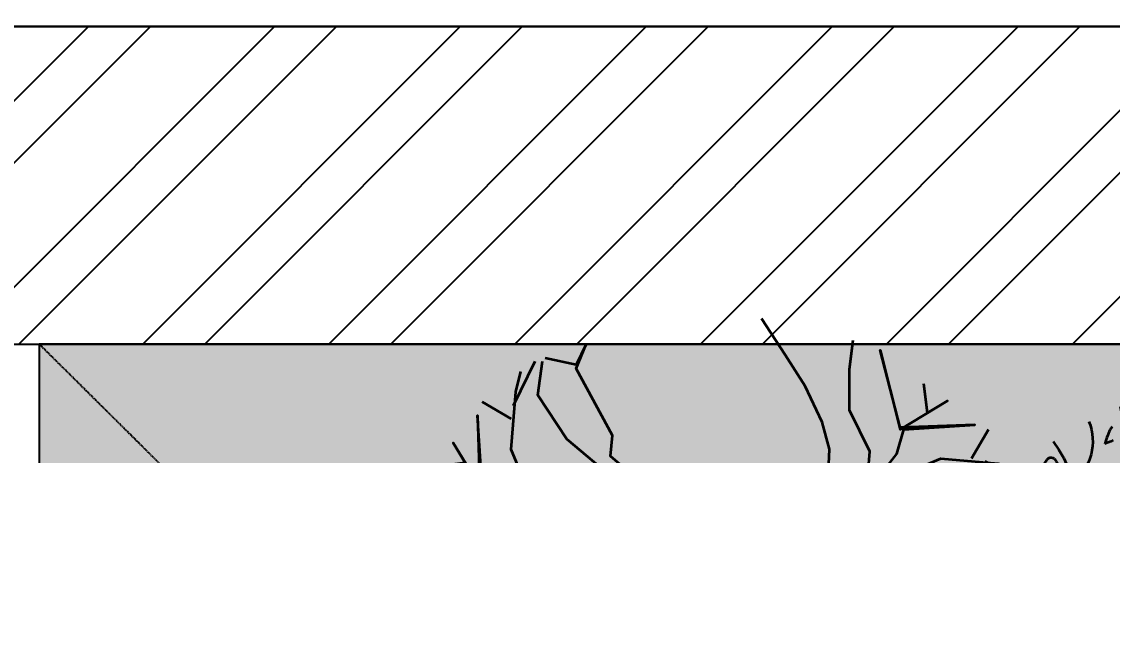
# Model space of a CAD drawing. Header units: millimetres. Extents: x -179928 to 528275, y -469666 to 511935.
# Drawn here: x 226615 to 227405, y 35078 to 35522 of the extents above; entities that cross this region are included whole.
import ezdxf
from ezdxf import colors
from ezdxf.entities.mleader import LeaderData, LeaderLine
from ezdxf.math import Vec2, Vec3

# ---------------------------------------------------------------- set-up
doc = ezdxf.new("R2010")
doc.units = ezdxf.units.MM
doc.linetypes.add('DASHED', pattern=[0.75, 0.5, -0.25])
for name, color, linetype in [('ad-Elevation 10', 8, 'Continuous'), ('ad-Furniture', 8, 'Continuous'), ('ad-Lvl-Entance road', 4, 'Continuous'), ('ad-Plinth', 8, 'Continuous'), ('ad-Wall', 240, 'Continuous'), ('ad-Wall hatch', 8, 'Continuous')]:
    doc.layers.add(name, color=color, linetype=linetype)
doc.layers.add('ad-Landscape', color=94, linetype='Continuous', lineweight=35)
doc.styles.get("Standard").update_dxf_attribs({"font": 'arial.ttf'})

# ---------------------------------------------------------------- blocks, each defined once
blk = doc.blocks.new('A$C279134A6')
at = {"layer": 'ad-Landscape', "linetype": 'Continuous'}
for p, q in [((637.1, 613.6), (707.2, 661.5)), ((657.8, 621.5), (724.7, 637.3)), ((542.7, 463.8), (637.1, 613.6))]:
    blk.add_line(p, q, dxfattribs=at)
for points in [[(575.9, 739.4), (578, 738.4), (580.6, 737.3), (583.7, 736)], [(576.6, 752.1), (577, 751.7), (577.5, 751.2), (578, 750.5), (578.4, 749.8), (579, 748.8), (579.6, 747.6), (580.2, 746.1), (580.9, 744.3), (581.7, 742), (582.7, 739.3), (583.7, 736)], [(631.1, 722.3), (630.3, 721.1), (629.7, 720.1), (629.2, 719.2), (628.8, 718.5), (628.6, 717.8), (628.4, 717.3), (628.4, 716.8), (628.4, 716.3), (628.4, 715.9), (628.5, 715.4), (628.6, 715), (628.8, 714.5), (629.1, 714.1), (629.5, 713.6), (630, 713.2), (630.6, 712.7), (631.3, 712.1), (632.3, 711.6), (633.4, 710.9), (634.9, 710.2), (636.7, 709.4), (638.8, 708.4), (641.4, 707.3), (644.5, 706)], [(631.1, 722.3), (631.7, 722.4), (632.2, 722.5), (632.7, 722.6), (633.2, 722.7), (633.7, 722.8), (634.2, 722.9), (634.7, 722.9), (635.2, 722.9), (635.6, 722.8), (636, 722.7), (636.5, 722.6), (636.9, 722.4), (637.4, 722.1), (637.8, 721.7), (638.3, 721.1), (638.7, 720.5), (639.2, 719.7), (639.8, 718.8), (640.4, 717.6), (641, 716.1), (641.7, 714.2), (642.5, 712), (643.4, 709.3), (644.5, 706)], [(679.4, 672.6), (678.6, 671.4), (677.9, 670.4), (677.4, 669.5), (677.1, 668.8), (676.8, 668.2), (676.7, 667.6), (676.6, 667.1), (676.6, 666.6), (676.6, 666.2), (676.7, 665.7), (676.9, 665.3), (677.1, 664.9), (677.4, 664.4), (677.7, 664), (678.2, 663.5), (678.9, 663), (679.6, 662.5), (680.5, 661.9), (681.7, 661.2), (683.1, 660.5), (684.9, 659.7), (687.1, 658.7), (689.7, 657.6), (692.7, 656.3)], [(679.4, 672.6), (679.9, 672.7), (680.5, 672.9), (681, 673), (681.5, 673.1), (682, 673.1), (682.5, 673.2), (682.9, 673.2), (683.4, 673.2), (683.9, 673.2), (684.3, 673.1), (684.7, 672.9), (685.2, 672.7), (685.6, 672.4), (686.1, 672), (686.5, 671.5), (687, 670.8), (687.5, 670.1), (688, 669.1), (688.6, 667.9), (689.2, 666.4), (690, 664.6), (690.8, 662.3), (691.7, 659.6), (692.7, 656.3)], [(611.6, 603.6), (609.7, 604.4), (608.1, 605), (606.8, 605.4), (605.7, 605.7), (604.8, 605.8), (603.9, 605.9), (603.2, 605.8), (602.6, 605.7), (602, 605.5), (601.4, 605.3), (600.8, 605), (600.3, 604.6), (599.7, 604.1), (599.2, 603.4), (598.7, 602.6), (598.2, 601.6), (597.7, 600.4), (597.2, 599), (596.7, 597.2), (596.1, 595.2), (595.6, 592.7), (595, 589.7), (594.4, 586.2), (593.8, 582.1)], [(611.6, 603.6), (611.9, 602.9), (612.2, 602.2), (612.5, 601.5), (612.8, 600.8), (613.1, 600.2), (613.3, 599.5), (613.5, 598.9), (613.6, 598.2), (613.6, 597.6), (613.6, 597), (613.6, 596.3), (613.4, 595.7), (613.1, 595), (612.6, 594.2), (612.1, 593.5), (611.3, 592.6), (610.4, 591.7), (609.3, 590.7), (607.8, 589.6), (606, 588.4), (603.7, 587.1), (601, 585.6), (597.7, 584), (593.8, 582.1)], [(736.1, 602.3), (735.3, 601.1), (734.6, 600.1), (734.1, 599.2), (733.8, 598.5), (733.5, 597.8), (733.4, 597.3), (733.3, 596.8), (733.3, 596.3), (733.3, 595.9), (733.4, 595.4), (733.5, 595), (733.8, 594.5), (734, 594.1), (734.4, 593.6), (734.9, 593.2), (735.5, 592.7), (736.3, 592.1), (737.2, 591.6), (738.4, 590.9), (739.8, 590.2), (741.6, 589.4), (743.8, 588.4), (746.4, 587.3), (749.4, 586)], [(736.1, 602.3), (736.6, 602.4), (737.2, 602.5), (737.7, 602.6), (738.2, 602.7), (738.7, 602.8), (739.2, 602.9), (739.6, 602.9), (740.1, 602.9), (740.6, 602.8), (741, 602.7), (741.4, 602.6), (741.9, 602.4), (742.3, 602.1), (742.8, 601.7), (743.2, 601.1), (743.7, 600.5), (744.2, 599.7), (744.7, 598.8), (745.3, 597.6), (745.9, 596.1), (746.7, 594.2), (747.5, 592), (748.4, 589.3), (749.4, 586)], [(566.2, 448.7), (584.9, 486), (602, 515.2), (616.5, 537.4), (627.6, 553.6), (634.3, 564.6), (635.6, 571.5), (630.7, 575.1), (618.6, 576.5)]]:
    blk.add_lwpolyline(points, dxfattribs=at)
for centre, radius, start, end in [((705.6, 739.9), 139.9, 167.0811, 227.7415), ((645.5, 738.6), 50.4, 158.5531, 230.17), ((732.5, 664.7), 124.4, 143.6853, 211.3784), ((635.7, 723.6), 59.2, 245.0444, 321.6546), ((648, 678.8), 110.4, 284.2876, 324.1159), ((708.3, 634.8), 67.9, 261.7576, 313.6802), ((653.7, 417.1), 155.4, 30.8041, 96.6856)]:
    blk.add_arc(centre, radius, start, end, dxfattribs=at)
blk = doc.blocks.new('A$C06C421F0')
at = {"layer": 'ad-Landscape'}
for points in [[(359.9, 366.5, 36, 14.4, 0), (421.2, 431.5, 14.4, 0.72, 0), (487.4, 441.9, 0, 0, 0), (448, 441.9, 0, 0, 0), (472.5, 524.2, 0, 0, 0), (467.7, 541.4, 0, 0, 0), (379.6, 599.7, 0, 0, 0), (404.1, 579.3, 0, 0, 0), (359.9, 575.7, 0, 0, 0), (404.1, 579.3, 0, 0, 0), (467.7, 541.4, 0, 0, 0), (433.5, 648, 0, 0, 0), (482.5, 692.3, 0, 0, 0), (430.9, 648, 0, 0, 0), (418.6, 692.3, 0, 0, 0), (426.1, 713.1, 0, 0, 0), (413.8, 692.3, 0, 0, 0), (372.2, 716.3, 0, 0, 0), (413.8, 692.3, 0, 0, 0), (323.1, 719.9, 0, 0, 0)], [(353.4, 359.9, 36, 14.4, 0), (288.3, 421.2, 14.4, 0.72, 0), (277.9, 487.4, 0, 0, 0), (277.9, 448, 0, 0, 0), (195.7, 472.5, 0, 0, 0), (178.5, 467.7, 0, 0, 0), (120.2, 379.6, 0, 0, 0), (140.6, 404.1, 0, 0, 0), (144.2, 359.9, 0, 0, 0), (140.6, 404.1, 0, 0, 0), (178.5, 467.7, 0, 0, 0), (71.9, 433.5, 0, 0, 0), (27.6, 482.5, 0, 0, 0), (71.9, 430.9, 0, 0, 0), (27.6, 418.6, 0, 0, 0), (6.8, 426.1, 0, 0, 0), (27.6, 413.8, 0, 0, 0), (3.6, 372.2, 0, 0, 0), (27.6, 413.8, 0, 0, 0), (0, 323.1, 0, 0, 0)], [(366.5, 360, 36, 14.4, 0), (431.5, 298.7, 14.4, 0.72, 0), (441.9, 232.5, 0, 0, 0), (441.9, 271.9, 0, 0, 0), (524.2, 247.4, 0, 0, 0), (541.4, 252.2, 0, 0, 0), (599.7, 340.3, 0, 0, 0), (579.3, 315.8, 0, 0, 0), (575.7, 360, 0, 0, 0), (579.3, 315.8, 0, 0, 0), (541.4, 252.2, 0, 0, 0), (648, 286.4, 0, 0, 0), (692.3, 237.4, 0, 0, 0), (648, 289, 0, 0, 0), (692.3, 301.2, 0, 0, 0), (713.1, 293.8, 0, 0, 0), (692.3, 306.1, 0, 0, 0), (716.3, 347.7, 0, 0, 0), (692.3, 306.1, 0, 0, 0), (719.9, 396.8, 0, 0, 0)]]:
    blk.add_lwpolyline(points, format="xyseb", dxfattribs=at)
for points in [[(277.9, 479.9), (254, 499.6), (250.4, 582.9), (257.6, 610), (274.8, 646.8), (295.1, 678.4), (319.1, 715.2)], [(250.4, 526.4), (212.9, 538.7), (209.3, 580.3), (230, 622.2), (230, 663.9), (226.4, 693.2)], [(460.3, 565.3), (472.5, 575.7), (470.3, 596.5), (507.1, 664.7), (497, 689.2), (507.1, 668.4), (538.7, 675.1)], [(212.9, 538.7), (182.1, 578), (174.9, 602.6), (103, 607.4), (178.5, 604.8), (198.9, 683.2), (178.5, 602.6), (130.6, 631.9), (151, 619.7), (154.6, 649)], [(467.7, 551.8), (516.7, 592.9), (546.1, 637.6), (541.3, 672)], [(570.6, 627.2), (548.7, 672)], [(546.1, 517.4), (573.2, 582.5), (568.4, 640.8), (563.2, 661.6)], [(573.2, 613.7), (602.6, 630.9)], [(538.7, 507), (578, 537.8), (602.6, 545), (607.4, 616.8), (604.8, 541.4), (683.2, 521), (602.6, 541.4), (631.9, 589.3), (619.7, 568.9), (649, 565.3)], [(106.2, 573.2), (89, 602.6)], [(92.6, 570.6), (47.9, 548.7)], [(202.5, 546.1), (137.4, 573.2), (79.1, 568.4), (58.3, 563.2)], [(274.8, 472.5), (295.1, 558.4)], [(168.1, 467.7), (127, 516.7), (82.3, 546.1), (47.9, 541.3)], [(154.6, 460.3), (144.2, 472.5), (123.4, 470.3), (55.1, 507.1), (30.7, 497), (51.5, 507.1), (44.7, 538.7)], [(526.4, 469.5), (538.7, 507), (580.3, 510.6), (622.2, 489.8), (663.9, 489.8), (693.2, 493.5)], [(479.9, 441.9), (499.6, 465.9), (582.9, 469.5), (610, 462.3), (646.8, 445.1), (678.4, 424.8), (715.2, 400.8)], [(472.5, 445.1), (558.4, 424.8)]]:
    blk.add_lwpolyline(points, dxfattribs=at)
blk = doc.blocks.new('zw$B1C6')
at = {"transparency": 33554559}
h = blk.add_hatch(color=74, dxfattribs=at)
h.dxf.hatch_style = 1
h.paths.add_polyline_path([(0, 0), (-1225, 0), (-1225, -1215), (0, -1215)])
at = {"layer": 'ad-Elevation 10'}
blk.add_lwpolyline([(0, 0), (-1225, 0), (-1225, -1215), (0, -1215)], close=True, dxfattribs=at)
at = {"layer": 'ad-Furniture', "linetype": 'DASHED'}
blk.add_lwpolyline([(0, -1215), (-1225, 0)], dxfattribs=at)
at = {"layer": 'ad-Landscape'}
for name, p, xscale, yscale, zscale in [('A$C06C421F0', (-473.53, -492.49), -0.7144563243118908, 0.7144563243118911, 0.7144563243118911), ('A$C279134A6', (-4.02, -638.27), -0.7689692653037791, 0.7689692653037794, 0.7689692653037794)]:
    blk.add_blockref(name, p, dxfattribs=dict(at, xscale=xscale, yscale=yscale, zscale=zscale))
blk = doc.blocks.new('zw$66EE')
blk.add_blockref('zw$B1C6', (5110, 13390))
blk = doc.blocks.new('zw$6266')
at = {"layer": 'ad-Wall hatch', "transparency": 33554610}
h = blk.add_hatch(dxfattribs=at)
h.set_pattern_fill('ANSI32', color=256, scale=10)
h.paths.add_polyline_path([(0, 13620), (0, 10305), (230, 10305), (230, 13390), (4880, 13390), (4880, 8645), (8540, 8645), (8540, 8760), (5110, 8760), (5110, 10500), (6075, 10500), (6075, 10615), (5110, 10615), (5110, 13390), (7525, 13390), (7525, 10615), (6875, 10615), (6875, 10500), (7640, 10500), (7640, 13390), (11890, 13390), (11890, 8760), (9440, 8760), (9440, 8645), (11890, 8645), (11890, 230), (10090, 230), (10090, 0), (12120, 0), (12120, 13620)])
at = {"layer": 'ad-Wall'}
for points in [[(230, 13390), (4880, 13390), (4880, 8645)], [(12120, 0), (12120, 13620), (0, 13620)]]:
    blk.add_lwpolyline(points, dxfattribs=at)
blk = doc.blocks.new('1625_West Villa')
at = {"layer": 'ad-Furniture'}
blk.add_blockref('zw$66EE', (0, 0), dxfattribs=at)
blk.add_blockref('zw$6266', (0, 0))
blk = doc.blocks.new("All Plot's Villa Plans")
at = {"ltscale": 5}
blk.add_blockref('1625_West Villa', (222742.28, 21898.27), dxfattribs=at)
blk = doc.blocks.new('zw$F00C')
at = {"layer": 'ad-Plinth', "ltscale": 5}
blk.add_lwpolyline([(0, 13620), (12120, 13620), (12120, 0), (0, 0), (0, 4745), (2830, 4745), (2830, 8645), (0, 8645)], close=True, dxfattribs=at)
blk = doc.blocks.new('zw$898C')
at = {"layer": 'ad-Plinth', "ltscale": 5}
blk.add_blockref('zw$F00C', (30903.46, -406860.51), dxfattribs=at)
blk = doc.blocks.new("Villa's Boundary")
at = {"ltscale": 5}
blk.add_blockref('zw$898C', (191838.82, 428758.78), dxfattribs=at)
blk = doc.blocks.new('zw$1B0B')
at = {"layer": 'ad-Lvl-Entance road'}
ml = blk.add_multileader_mtext('Standard', dxfattribs=at)
ml.set_content('{\\fArial|b1|i0|c0|p34;496.36}', color=256)
ml.set_leader_properties()
ml.build(insert=Vec2(0, 0))
ml.multileader.update_dxf_attribs({"has_text_frame": 1, "arrow_head_size": 1219.19, "scale": 12})
ctx = ml.context
ctx.base_point, ctx.scale, ctx.char_height, ctx.arrow_head_size, ctx.landing_gap_size, ctx.plane_origin = Vec3(215314.5, -65446.37), 12, 1219.1855, 1219.19, 609.59, Vec3(213475.23, -60726.15)
notes = []
notes.append((ctx, [(0, (1, 1, 0), (214469.53, -65446.37), (1, 0), 844.97, [(0, [(213475.23, -60726.15)], 0, [])])]))
ctx.mtext.insert, ctx.mtext.width, ctx.mtext.defined_height, ctx.mtext.flow_direction = Vec3(215924.09, -64825.97), 5138.4893, 1392.36, 5
ctx.mtext.has_bg_fill, ctx.mtext.bg_color, ctx.mtext.bg_scale_factor, ctx.mtext.bg_transparency, ctx.mtext.use_window_bg_color = 1, -1027028792, 1.5, 0, 1
for ctx, leaders in notes:
    for number, flags, end, landing, length, lines in leaders:
        leader = LeaderData()
        leader.index, (leader.has_last_leader_line, leader.has_dogleg_vector, leader.attachment_direction) = number, flags
        leader.last_leader_point, leader.dogleg_vector, leader.dogleg_length = Vec3(end), Vec3(landing), length
        for number, points, colour, breaks in lines:
            line = LeaderLine()
            line.index, line.vertices, line.color, line.breaks = number, Vec3.list(points), colors.encode_raw_color(colour), breaks
            leader.lines.append(line)
        ctx.leaders.append(leader)

msp = doc.modelspace()

# ---------------------------------------------------------------- block references
at = {"ltscale": 5}
msp.add_blockref("Villa's Boundary", (0, 0), dxfattribs=at)

# ---------------------------------------------------------------- next in the draw order: block references
msp.add_blockref("All Plot's Villa Plans", (0, 0), dxfattribs=at)

# ---------------------------------------------------------------- next in the draw order: block references
at = {"layer": 'ad-Lvl-Entance road', "ltscale": 5}
msp.add_blockref('zw$1B0B', (-5982.94, 99418.55), dxfattribs=at)

doc.saveas('drawing.dxf')
